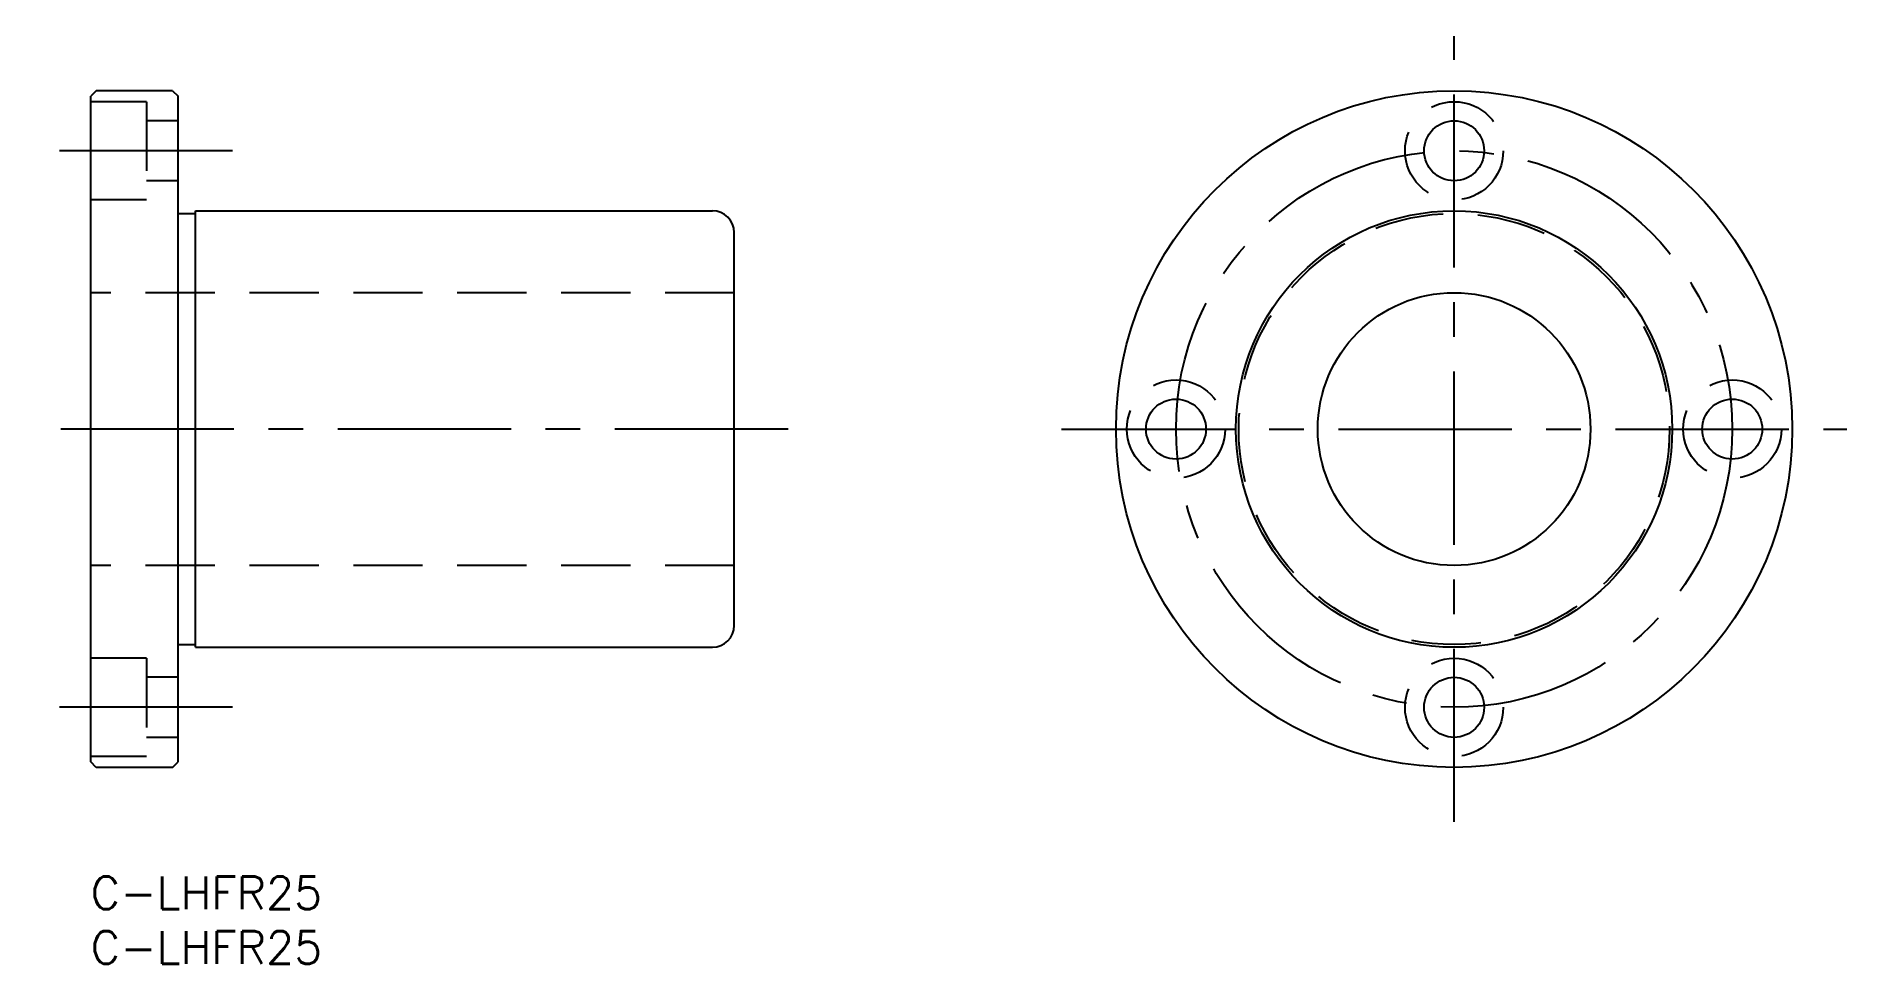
# Model space of a CAD drawing. Extents: x -5 to 161, y -8 to 77.
import ezdxf

# ---------------------------------------------------------------- set-up
doc = ezdxf.new("R2010")
doc.units = 0
doc.header["$LTSCALE"] = 0.5
doc.linetypes.add('CENTER', pattern=[50.8, 31.75, -6.35, 6.35, -6.35])
doc.linetypes.add('DASHED', pattern=[19.05, 12.7, -6.35])
for name, color, linetype in [('MSM_CENTER', 1, 'CENTER'), ('MSM_CONTINUOUS', 7, 'CONTINUOUS'), ('MSM_DASHED', 4, 'DASHED'), ('MSM_PART_NUMBER', 7, 'CONTINUOUS')]:
    doc.layers.add(name, color=color, linetype=linetype)
doc.styles.get("Standard").update_dxf_attribs({"font": 'txt.shx', "height": 3, "bigfont": 'bigfont.shx'})

# ---------------------------------------------------------------- blocks, each defined once
blk = doc.blocks.new('*U24')
at = {"layer": 'MSM_PART_NUMBER'}
blk.add_text('C-LHFR25', height=3, dxfattribs=at).set_placement((0, -3))
blk = doc.blocks.new('*U25')
at = {"layer": 'MSM_PART_NUMBER'}
blk.add_text('C-LHFR25', height=3, dxfattribs=at).set_placement((0, -8))

msp = doc.modelspace()

# ---------------------------------------------------------------- linework, layer by layer
at = {"layer": 'MSM_CENTER'}
for p, q in [((125, 5), (125, 77)), ((13, 66.5), (-5, 66.5)), ((63.933, 41), (-4.9, 41)), ((89, 41), (161, 41)), ((13, 15.5), (-5, 15.5))]:
    msp.add_line(p, q, dxfattribs=at)
msp.add_circle((125, 41), 25.5, dxfattribs=at)
at = {"layer": 'MSM_CONTINUOUS'}
for p, q in [((0.5, 72), (0, 71.5)), ((0, 10.5), (0, 71.5)), ((7.5, 72), (0.5, 72)), ((7.5, 72), (8, 71.5)), ((8, 10.5), (8, 71.5)), ((8, 60.75), (9.6, 60.75)), ((9.6, 61), (57, 61)), ((9.6, 21), (9.6, 61)), ((59, 23), (59, 59)), ((8, 21.25), (9.6, 21.25)), ((9.6, 21), (57, 21)), ((20.375, 21), (20.375, 21)), ((32.75, 21), (32.75, 21)), ((0.5, 10), (0, 10.5)), ((7.5, 10), (0.5, 10)), ((7.5, 10), (8, 10.5))]:
    msp.add_line(p, q, dxfattribs=at)
for centre, radius in [((125, 41), 31), ((125, 66.5), 2.75), ((125, 41), 20), ((125, 41), 12.5), ((99.5, 41), 2.75), ((150.5, 41), 2.75), ((125, 15.5), 2.75)]:
    msp.add_circle(centre, radius, dxfattribs=at)
for centre, start, end in [((57, 59), 0, 90), ((57, 23), 270, 0)]:
    msp.add_arc(centre, 2, start, end, dxfattribs=at)
at = {"layer": 'MSM_DASHED'}
for p, q in [((5.1, 71), (0, 71)), ((5.1, 71), (5.1, 62)), ((8, 69.25), (5.1, 69.25)), ((8, 63.75), (5.1, 63.75)), ((5.1, 62), (0, 62)), ((59, 53.5), (0, 53.5)), ((59, 28.5), (0, 28.5)), ((5.1, 20), (0, 20)), ((5.1, 20), (5.1, 11)), ((8, 18.25), (5.1, 18.25)), ((8, 12.75), (5.1, 12.75)), ((5.1, 11), (0, 11))]:
    msp.add_line(p, q, dxfattribs=at)
for centre, radius in [((125, 66.5), 4.5), ((125, 41), 19.75), ((99.5, 41), 4.5), ((150.5, 41), 4.5), ((125, 15.5), 4.5)]:
    msp.add_circle(centre, radius, dxfattribs=at)

# ---------------------------------------------------------------- block references
at = {"layer": 'MSM_CONTINUOUS'}
for name in ['*U24', '*U25']:
    msp.add_blockref(name, (0, 0), dxfattribs=at)

doc.saveas('drawing.dxf')
